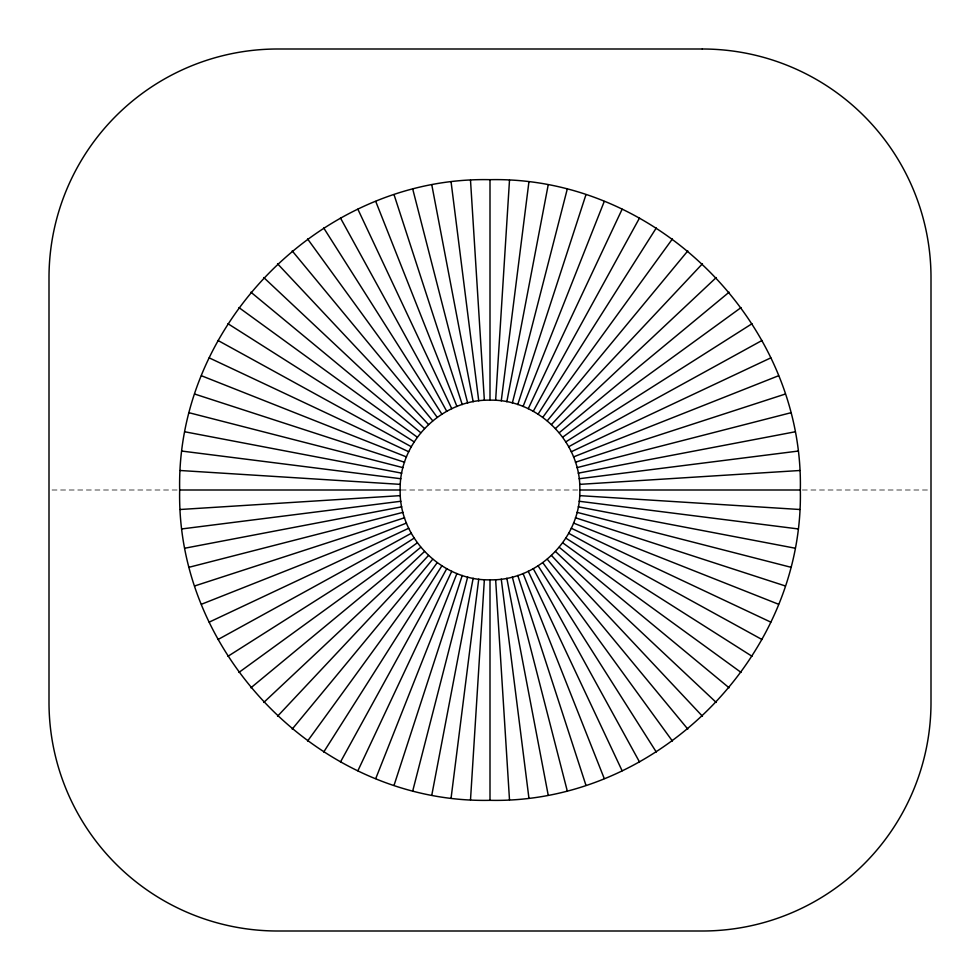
<?xml version="1.0" encoding="UTF-8"?>
<svg xmlns="http://www.w3.org/2000/svg" width="980" height="980" viewBox="0 0 980 980"><rect width="100%" height="100%" fill="white"/><g stroke="black" fill="none" stroke-linecap="round" stroke-linejoin="round"><path stroke-width="0.73" stroke-dasharray="4.9 3.68" d="M52.063 490L177.625 490M401.188 490L578.812 490M802.375 490L929.469 490"/><path stroke-width="1.47" d="M179.671 490C176.069 323.523 323.523 176.069 490 179.671C656.477 176.069 803.931 323.523 800.329 490C803.931 656.477 656.477 803.931 490 800.329C323.523 803.931 176.069 656.477 179.671 490L400.171 490C398.983 538.008 441.992 581.018 490 579.829C538.008 581.018 581.018 538.008 579.829 490C581.018 441.992 538.008 398.983 490 400.171C441.992 398.983 398.983 441.992 400.171 490M470.51 799.717L484.365 579.658M495.635 400.342L509.49 180.283M451.106 797.892L478.742 579.131M501.258 400.869L528.894 182.109M431.849 794.841L473.169 578.237M506.832 401.763L548.151 185.159M412.825 790.578L467.656 577.012M512.344 402.988L567.175 189.422M394.107 785.139L462.242 575.432M517.759 404.569L585.893 194.861M375.757 778.537L456.925 573.521M523.075 406.48L604.244 201.464M357.872 770.795L451.755 571.279M528.245 408.721L622.129 209.206M340.501 761.95L446.721 568.719M533.279 411.282L639.499 218.05M323.719 752.028L441.87 565.852M538.13 414.148L656.282 227.972M307.585 741.064L437.202 562.679M542.798 417.321L672.415 238.936M292.187 729.12L432.744 559.213M547.257 420.788L687.813 250.88M277.561 716.221L428.505 555.489M551.495 424.512L702.439 263.779M263.779 702.439L424.512 551.495M555.489 428.505L716.221 277.561M250.88 687.813L420.788 547.257M559.213 432.744L729.12 292.187M238.936 672.415L417.321 542.798M562.679 437.202L741.064 307.585M227.972 656.282L414.148 538.13M565.852 441.87L752.028 323.719M218.05 639.499L411.282 533.279M568.719 446.721L761.95 340.501M209.206 622.129L408.721 528.245M571.279 451.755L770.795 357.872M201.464 604.244L406.48 523.075M573.521 456.925L778.537 375.757M194.861 585.893L404.569 517.759M575.432 462.242L785.139 394.107M189.422 567.175L402.988 512.344M577.012 467.656L790.578 412.825M185.159 548.151L401.763 506.832M578.237 473.169L794.841 431.849M182.109 528.894L400.869 501.258M579.131 478.742L797.892 451.106M180.283 509.49L400.342 495.635M579.658 484.365L799.717 470.51M579.829 490L800.329 490M180.283 470.51L400.342 484.365M579.658 495.635L799.717 509.49M182.109 451.106L400.869 478.742M579.131 501.258L797.892 528.894M185.159 431.849L401.763 473.169M578.237 506.832L794.841 548.151M189.422 412.825L402.988 467.656M577.012 512.344L790.578 567.175M194.861 394.107L404.569 462.242M575.432 517.759L785.139 585.893M201.464 375.757L406.48 456.925M573.521 523.075L778.537 604.244M209.206 357.872L408.721 451.755M571.279 528.245L770.795 622.129M218.05 340.501L411.282 446.721M568.719 533.279L761.95 639.499M227.972 323.719L414.148 441.87M565.852 538.13L752.028 656.282M238.936 307.585L417.321 437.202M562.679 542.798L741.064 672.415M250.88 292.187L420.788 432.744M559.213 547.257L729.12 687.813M263.779 277.561L424.512 428.505M555.489 551.495L716.221 702.439M277.561 263.779L428.505 424.512M551.495 555.489L702.439 716.221M292.187 250.88L432.744 420.788M547.257 559.213L687.813 729.12M307.585 238.936L437.202 417.321M542.798 562.679L672.415 741.064M323.719 227.972L441.87 414.148M538.13 565.852L656.282 752.028M340.501 218.05L446.721 411.282M533.279 568.719L639.499 761.95M357.872 209.206L451.755 408.721M528.245 571.279L622.129 770.795M375.757 201.464L456.925 406.48M523.075 573.521L604.244 778.537M394.107 194.861L462.242 404.569M517.759 575.432L585.893 785.139M412.825 189.422L467.656 402.988M512.344 577.012L567.175 790.578M431.849 185.159L473.169 401.763M506.832 578.237L548.151 794.841M451.106 182.109L478.742 400.869M501.258 579.131L528.894 797.892M470.51 180.283L484.365 400.342M495.635 579.658L509.49 799.717M490 179.671L490 400.171M490 579.829L490 800.329M702.329 49L277.671 49A228.671 228.671 0 0 0 49 277.671L49 702.329A228.671 228.671 0 0 0 277.671 931L702.329 931A228.671 228.671 0 0 0 931 702.329L931 277.671A228.671 228.671 0 0 0 702.329 49"/></g></svg>
